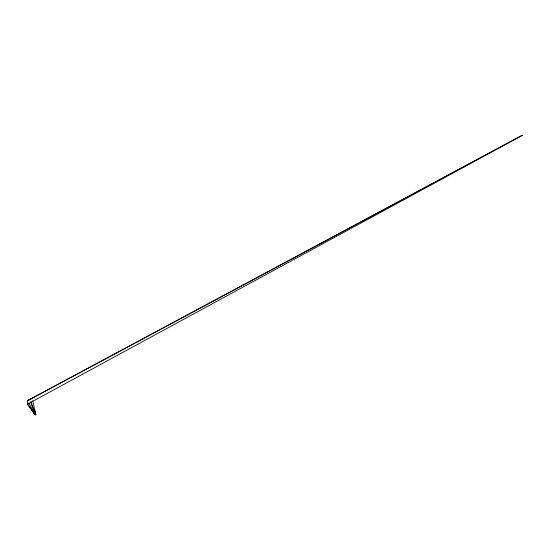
<?xml version="1.0" encoding="UTF-8"?>
<svg xmlns="http://www.w3.org/2000/svg" width="550" height="550" viewBox="0 0 550 550"><rect width="100%" height="100%" fill="white"/><g stroke="black" fill="none" stroke-linecap="round" stroke-linejoin="round"><path stroke-width="0.82" d="M34.609 411.469C33.962 412.033 36.066 411.434 34.76 411.551M35.2 411.868L34.788 411.819C35.2 410.981 35.138 412.005 34.891 411.723M35.021 412.129L34.788 411.819L35.379 411.551L34.918 411.469M34.739 411.881L35.379 411.551M34.705 412.239L34.946 411.868M34.712 411.998L35.365 411.62M32.093 398.234L27.589 400.654L27.5 404.133L35.131 414.858L35.867 414.466L32.663 400.668M522.376 135.142L27.589 400.654L522.5 135.334L27.5 404.133L35.131 414.858L30.676 401.878M35.042 412.081L34.636 412.033M28.779 402.896L35.131 414.858M33.619 411.895L34.588 414.143M30.793 401.816L35.867 414.466L34.423 409.681"/></g></svg>
